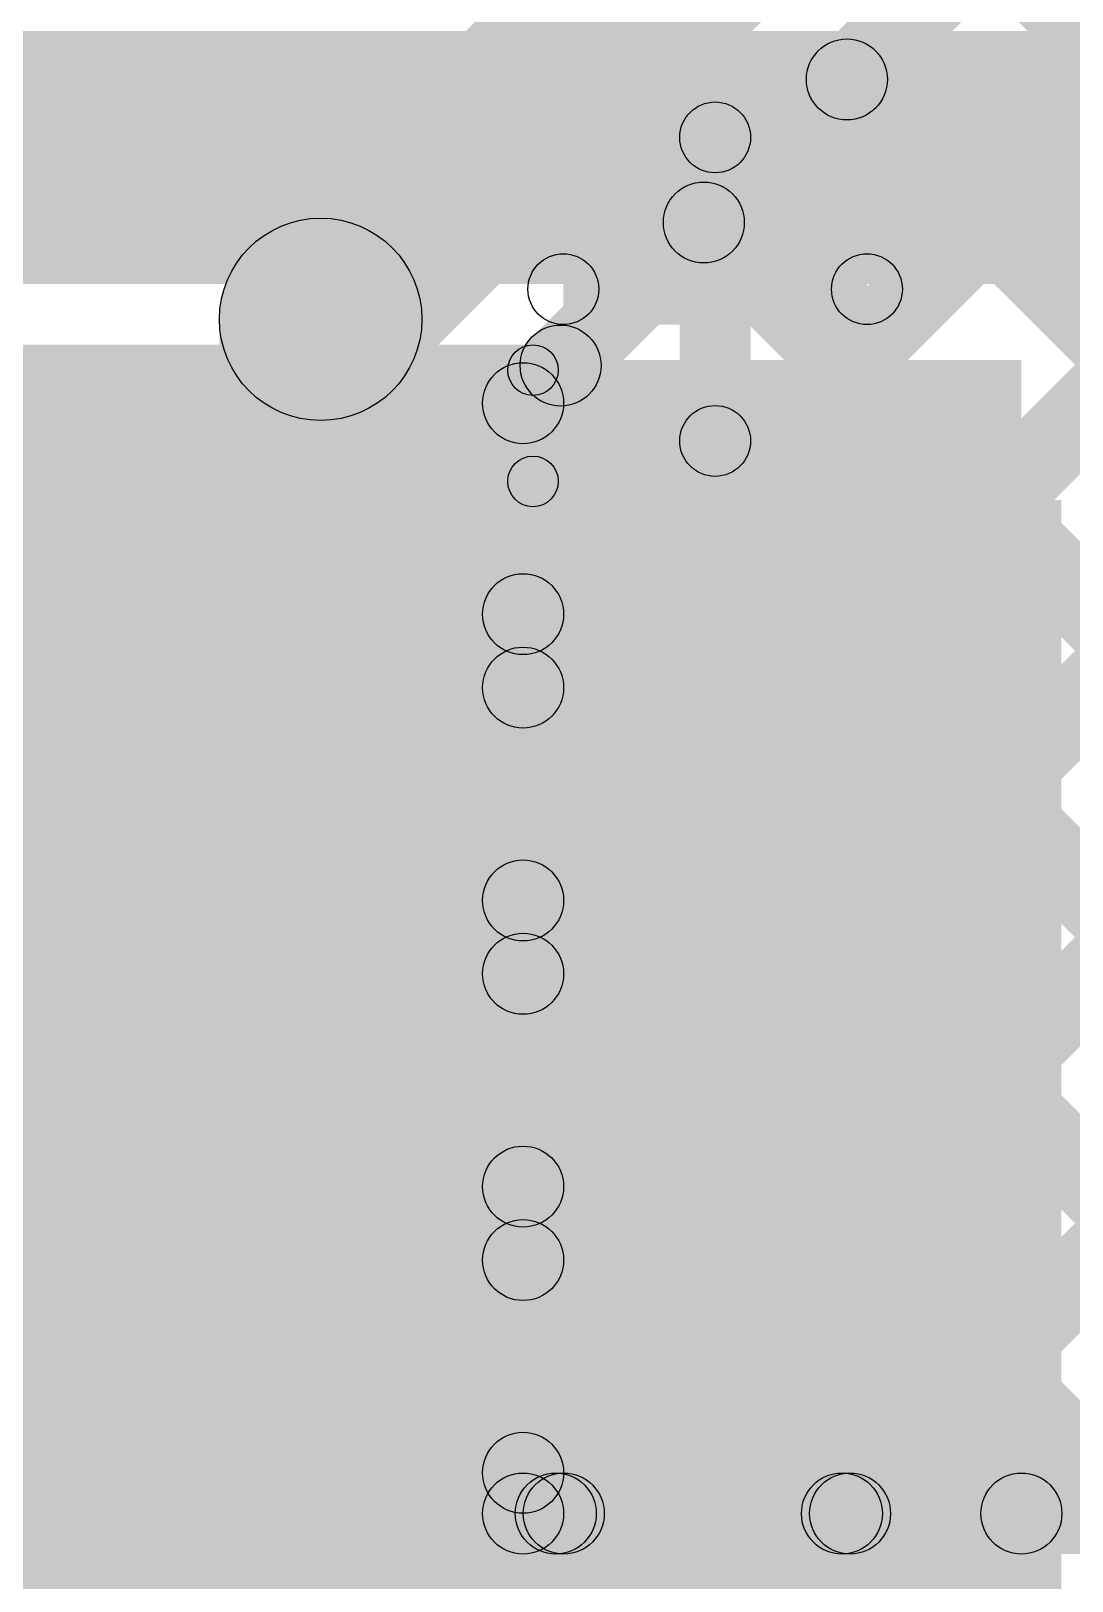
# Model space of a CAD drawing. Header units: millimetres. Extents: x -0.55 to 1.07, y -0.21 to 1.95.
# Drawn here: x -0.0039 to 0.099, y 0.9513 to 1.1045 of the extents above; entities that cross this region are included whole.
import ezdxf

# ---------------------------------------------------------------- set-up
doc = ezdxf.new("R2010")
doc.units = ezdxf.units.MM
doc.header["$MEASUREMENT"] = 0
for name, color, linetype in [('BottomLayer', 5, 'Continuous'), ('TopLayer', 1, 'Continuous'), ('TopOverlay', 2, 'Continuous'), ('TopPaste', 8, 'Continuous'), ('TopSolder', 216, 'Continuous')]:
    doc.layers.add(name, color=color, linetype=linetype)

# ---------------------------------------------------------------- blocks, each defined once
blk = doc.blocks.new('C___C____C_68')
at = {"layer": 'TopLayer'}
blk.add_hatch(color=1, dxfattribs=at).paths.add_polyline_path([(0.06379, 0.05315), (0.16221, 0.05315), (0.16221, -0.05315), (0.06379, -0.05315)])
at = {"layer": 'TopOverlay'}
h = blk.add_hatch(color=2, dxfattribs=at)
edge = h.paths.add_edge_path()
edge.add_arc((0.132, 0.093), 0.0035, 0, 360)
for points in [[(0.1355, 0.063), (0.1285, 0.063), (0.1285, 0.093), (0.1355, 0.093)], [(0.117, 0.0745), (0.117, 0.0815), (0.147, 0.0815), (0.147, 0.0745)], [(-0.112, 0.0675), (-0.112, 0.0725), (0.114, 0.0725), (0.114, 0.0675)], [(0.1165, 0.059), (0.1115, 0.059), (0.1115, 0.07), (0.1165, 0.07)]]:
    blk.add_hatch(color=2, dxfattribs=at).paths.add_polyline_path(points)
h = blk.add_hatch(color=2, dxfattribs=at)
edge = h.paths.add_edge_path()
edge.add_arc((0.117, 0.078), 0.0035, 0, 360)
h = blk.add_hatch(color=2, dxfattribs=at)
edge = h.paths.add_edge_path()
edge.add_arc((0.147, 0.078), 0.0035, 0, 360)
h = blk.add_hatch(color=2, dxfattribs=at)
edge = h.paths.add_edge_path()
edge.add_arc((0.114, 0.07), 0.0025, 0, 360)
h = blk.add_hatch(color=2, dxfattribs=at)
edge = h.paths.add_edge_path()
edge.add_arc((0.114, 0.07), 0.0025, 0, 360)
h = blk.add_hatch(color=2, dxfattribs=at)
edge = h.paths.add_edge_path()
edge.add_arc((0.132, 0.063), 0.0035, 0, 360)
h = blk.add_hatch(color=2, dxfattribs=at)
edge = h.paths.add_edge_path()
edge.add_arc((0.114, 0.059), 0.0025, 0, 360)
at = {"layer": 'TopPaste'}
blk.add_hatch(color=8, dxfattribs=at).paths.add_polyline_path([(0.06379, 0.05315), (0.16221, 0.05315), (0.16221, -0.05315), (0.06379, -0.05315)])
at = {"layer": 'TopSolder'}
blk.add_hatch(color=216, dxfattribs=at).paths.add_polyline_path([(0.05979, 0.05715), (0.16621, 0.05715), (0.16621, -0.05715), (0.05979, -0.05715)])
at = {"layer": 'TopOverlay'}
for centre, radius in [((0.132, 0.093), 0.0035), ((0.117, 0.078), 0.0035), ((0.147, 0.078), 0.0035), ((0.114, 0.07), 0.0025), ((0.114, 0.07), 0.0025), ((0.132, 0.063), 0.0035), ((0.114, 0.059), 0.0025)]:
    blk.add_circle(centre, radius, dxfattribs=at)

msp = doc.modelspace()

# ---------------------------------------------------------------- hatches: boundary and pattern name
at = {"layer": 'BottomLayer'}
for points in [[(0.03183, 1.06895), (0.01769, 1.08309), (0.07179, 1.13719), (0.08593, 1.12305)], [(0.04759, 1.0649), (0.04193, 1.07056), (0.08432, 1.11295), (0.08998, 1.10729)], [(0.09182, 1.10729), (0.09748, 1.11295), (0.11502, 1.09541), (0.10937, 1.08975)], [(0.04759, 1.03679), (0.04193, 1.04245), (0.11017, 1.11069), (0.11583, 1.10504)], [(0.07393, 1.0969), (0.07959, 1.10256), (0.11533, 1.06682), (0.10967, 1.06116)], [(0.05979, 1.08276), (0.06544, 1.08842), (0.11533, 1.03853), (0.10967, 1.03288)], [(0.04759, 1.00851), (0.04193, 1.01417), (0.10967, 1.08191), (0.11533, 1.07625)], [(0.03476, 0.78124), (0.01476, 0.78124), (0.01476, 1.07602), (0.03476, 1.07602)], [(0.04564, 1.06862), (0.0513, 1.07428), (0.11933, 1.00625), (0.11367, 1.00059)], [(0.04876, 0.958), (0.04076, 0.958), (0.04076, 1.06773), (0.04876, 1.06773)], [(-0.198, 0.777), (0.002, 0.777), (0.002, 1.054), (-0.198, 1.054)], [(0.04759, 0.98023), (0.04193, 0.98588), (0.10967, 1.05362), (0.11533, 1.04797)], [(0.04193, 1.04405), (0.04759, 1.04971), (0.1245, 0.97279), (0.11885, 0.96713)], [(0.05082, 0.95517), (0.04516, 0.96083), (0.11367, 1.02934), (0.11933, 1.02368)], [(0.04193, 1.01577), (0.04759, 1.02142), (0.10818, 0.96083), (0.10252, 0.95517)], [(0.0791, 0.95517), (0.07344, 0.96083), (0.11694, 1.00433), (0.1226, 0.99867)], [(0.04193, 0.98748), (0.04759, 0.99314), (0.0799, 0.96083), (0.07424, 0.95517)], [(0.04193, 0.9592), (0.04759, 0.96485), (0.05161, 0.96083), (0.04596, 0.95517)], [(0.04476, 0.954), (0.04476, 0.962), (0.094, 0.962), (0.094, 0.954)], [(0.094, 0.954), (0.094, 0.962), (0.104, 0.962), (0.104, 0.954)], [(0.094, 0.954), (0.094, 0.962), (0.104, 0.962), (0.104, 0.954)]]:
    msp.add_hatch(color=5, dxfattribs=at).paths.add_polyline_path(points)
h = msp.add_hatch(color=5, dxfattribs=at)
edge = h.paths.add_edge_path()
edge.add_arc((0.07676, 1.09973), 0.004, 0, 360)
h = msp.add_hatch(color=5, dxfattribs=at)
edge = h.paths.add_edge_path()
edge.add_arc((0.06262, 1.08559), 0.004, 0, 360)
h = msp.add_hatch(color=5, dxfattribs=at)
edge = h.paths.add_edge_path()
edge.add_arc((0.02476, 1.07602), 0.01, 0, 360)
h = msp.add_hatch(color=5, dxfattribs=at)
edge = h.paths.add_edge_path()
edge.add_arc((0.02476, 1.07602), 0.01, 0, 360)
h = msp.add_hatch(color=5, dxfattribs=at)
edge = h.paths.add_edge_path()
edge.add_arc((0.04847, 1.07145), 0.004, 0, 360)
h = msp.add_hatch(color=5, dxfattribs=at)
edge = h.paths.add_edge_path()
edge.add_arc((0.04476, 1.06773), 0.004, 0, 360)
h = msp.add_hatch(color=5, dxfattribs=at)
edge = h.paths.add_edge_path()
edge.add_arc((0.04476, 1.06773), 0.004, 0, 360)
h = msp.add_hatch(color=5, dxfattribs=at)
edge = h.paths.add_edge_path()
edge.add_arc((0.04476, 1.04688), 0.004, 0, 360)
h = msp.add_hatch(color=5, dxfattribs=at)
edge = h.paths.add_edge_path()
edge.add_arc((0.04476, 1.03962), 0.004, 0, 360)
h = msp.add_hatch(color=5, dxfattribs=at)
edge = h.paths.add_edge_path()
edge.add_arc((0.04476, 1.01859), 0.004, 0, 360)
h = msp.add_hatch(color=5, dxfattribs=at)
edge = h.paths.add_edge_path()
edge.add_arc((0.04476, 1.01134), 0.004, 0, 360)
h = msp.add_hatch(color=5, dxfattribs=at)
edge = h.paths.add_edge_path()
edge.add_arc((0.04476, 0.99031), 0.004, 0, 360)
h = msp.add_hatch(color=5, dxfattribs=at)
edge = h.paths.add_edge_path()
edge.add_arc((0.04476, 0.98305), 0.004, 0, 360)
h = msp.add_hatch(color=5, dxfattribs=at)
edge = h.paths.add_edge_path()
edge.add_arc((0.04476, 0.96203), 0.004, 0, 360)
h = msp.add_hatch(color=5, dxfattribs=at)
edge = h.paths.add_edge_path()
edge.add_arc((0.04476, 0.958), 0.004, 0, 360)
h = msp.add_hatch(color=5, dxfattribs=at)
edge = h.paths.add_edge_path()
edge.add_arc((0.04476, 0.958), 0.004, 0, 360)
h = msp.add_hatch(color=5, dxfattribs=at)
edge = h.paths.add_edge_path()
edge.add_arc((0.04799, 0.958), 0.004, 0, 360)
h = msp.add_hatch(color=5, dxfattribs=at)
edge = h.paths.add_edge_path()
edge.add_arc((0.04878, 0.958), 0.004, 0, 360)
h = msp.add_hatch(color=5, dxfattribs=at)
edge = h.paths.add_edge_path()
edge.add_arc((0.07627, 0.958), 0.004, 0, 360)
h = msp.add_hatch(color=5, dxfattribs=at)
edge = h.paths.add_edge_path()
edge.add_arc((0.07707, 0.958), 0.004, 0, 360)
h = msp.add_hatch(color=5, dxfattribs=at)
edge = h.paths.add_edge_path()
edge.add_arc((0.094, 0.958), 0.004, 0, 360)
h = msp.add_hatch(color=5, dxfattribs=at)
edge = h.paths.add_edge_path()
edge.add_arc((0.094, 0.958), 0.004, 0, 360)
h = msp.add_hatch(color=5, dxfattribs=at)
edge = h.paths.add_edge_path()
edge.add_arc((0.094, 0.958), 0.004, 0, 360)
at = {"layer": 'TopLayer'}
for points in [[(-0.08373, 1.0795), (-0.08373, 1.1045), (0.138, 1.1045), (0.138, 1.0795)], [(-0.061, 0.952), (0.094, 0.952), (0.094, 1.072), (-0.061, 1.072)]]:
    msp.add_hatch(color=1, dxfattribs=at).paths.add_polyline_path(points)

# ---------------------------------------------------------------- linework, layer by layer
at = {"layer": 'BottomLayer'}
for centre, radius in [((0.07676, 1.09973), 0.004), ((0.06262, 1.08559), 0.004), ((0.02476, 1.07602), 0.01), ((0.02476, 1.07602), 0.01), ((0.04847, 1.07145), 0.004), ((0.04476, 1.06773), 0.004), ((0.04476, 1.06773), 0.004), ((0.04476, 1.04688), 0.004), ((0.04476, 1.03962), 0.004), ((0.04476, 1.01859), 0.004), ((0.04476, 1.01134), 0.004), ((0.04476, 0.99031), 0.004), ((0.04476, 0.98305), 0.004), ((0.04476, 0.96203), 0.004), ((0.04476, 0.958), 0.004), ((0.04476, 0.958), 0.004), ((0.04799, 0.958), 0.004), ((0.04878, 0.958), 0.004), ((0.07627, 0.958), 0.004), ((0.07707, 0.958), 0.004), ((0.094, 0.958), 0.004), ((0.094, 0.958), 0.004), ((0.094, 0.958), 0.004)]:
    msp.add_circle(centre, radius, dxfattribs=at)
at = {"layer": 'TopLayer'}
for points, const_width in [([(0.125, 0.963, -0.414214), (0.077, 0.915)], 0.02), ([(0.145, 0.963, -0.310694), (0.10133, 0.8995)], 0.008)]:
    msp.add_lwpolyline(points, format="xyb", dxfattribs=dict(at, const_width=const_width))

# ---------------------------------------------------------------- block references
at = {"rotation": 360}
msp.add_blockref('C___C____C_68', (-0.06826, 1.001), dxfattribs=at)

doc.saveas('drawing.dxf')
